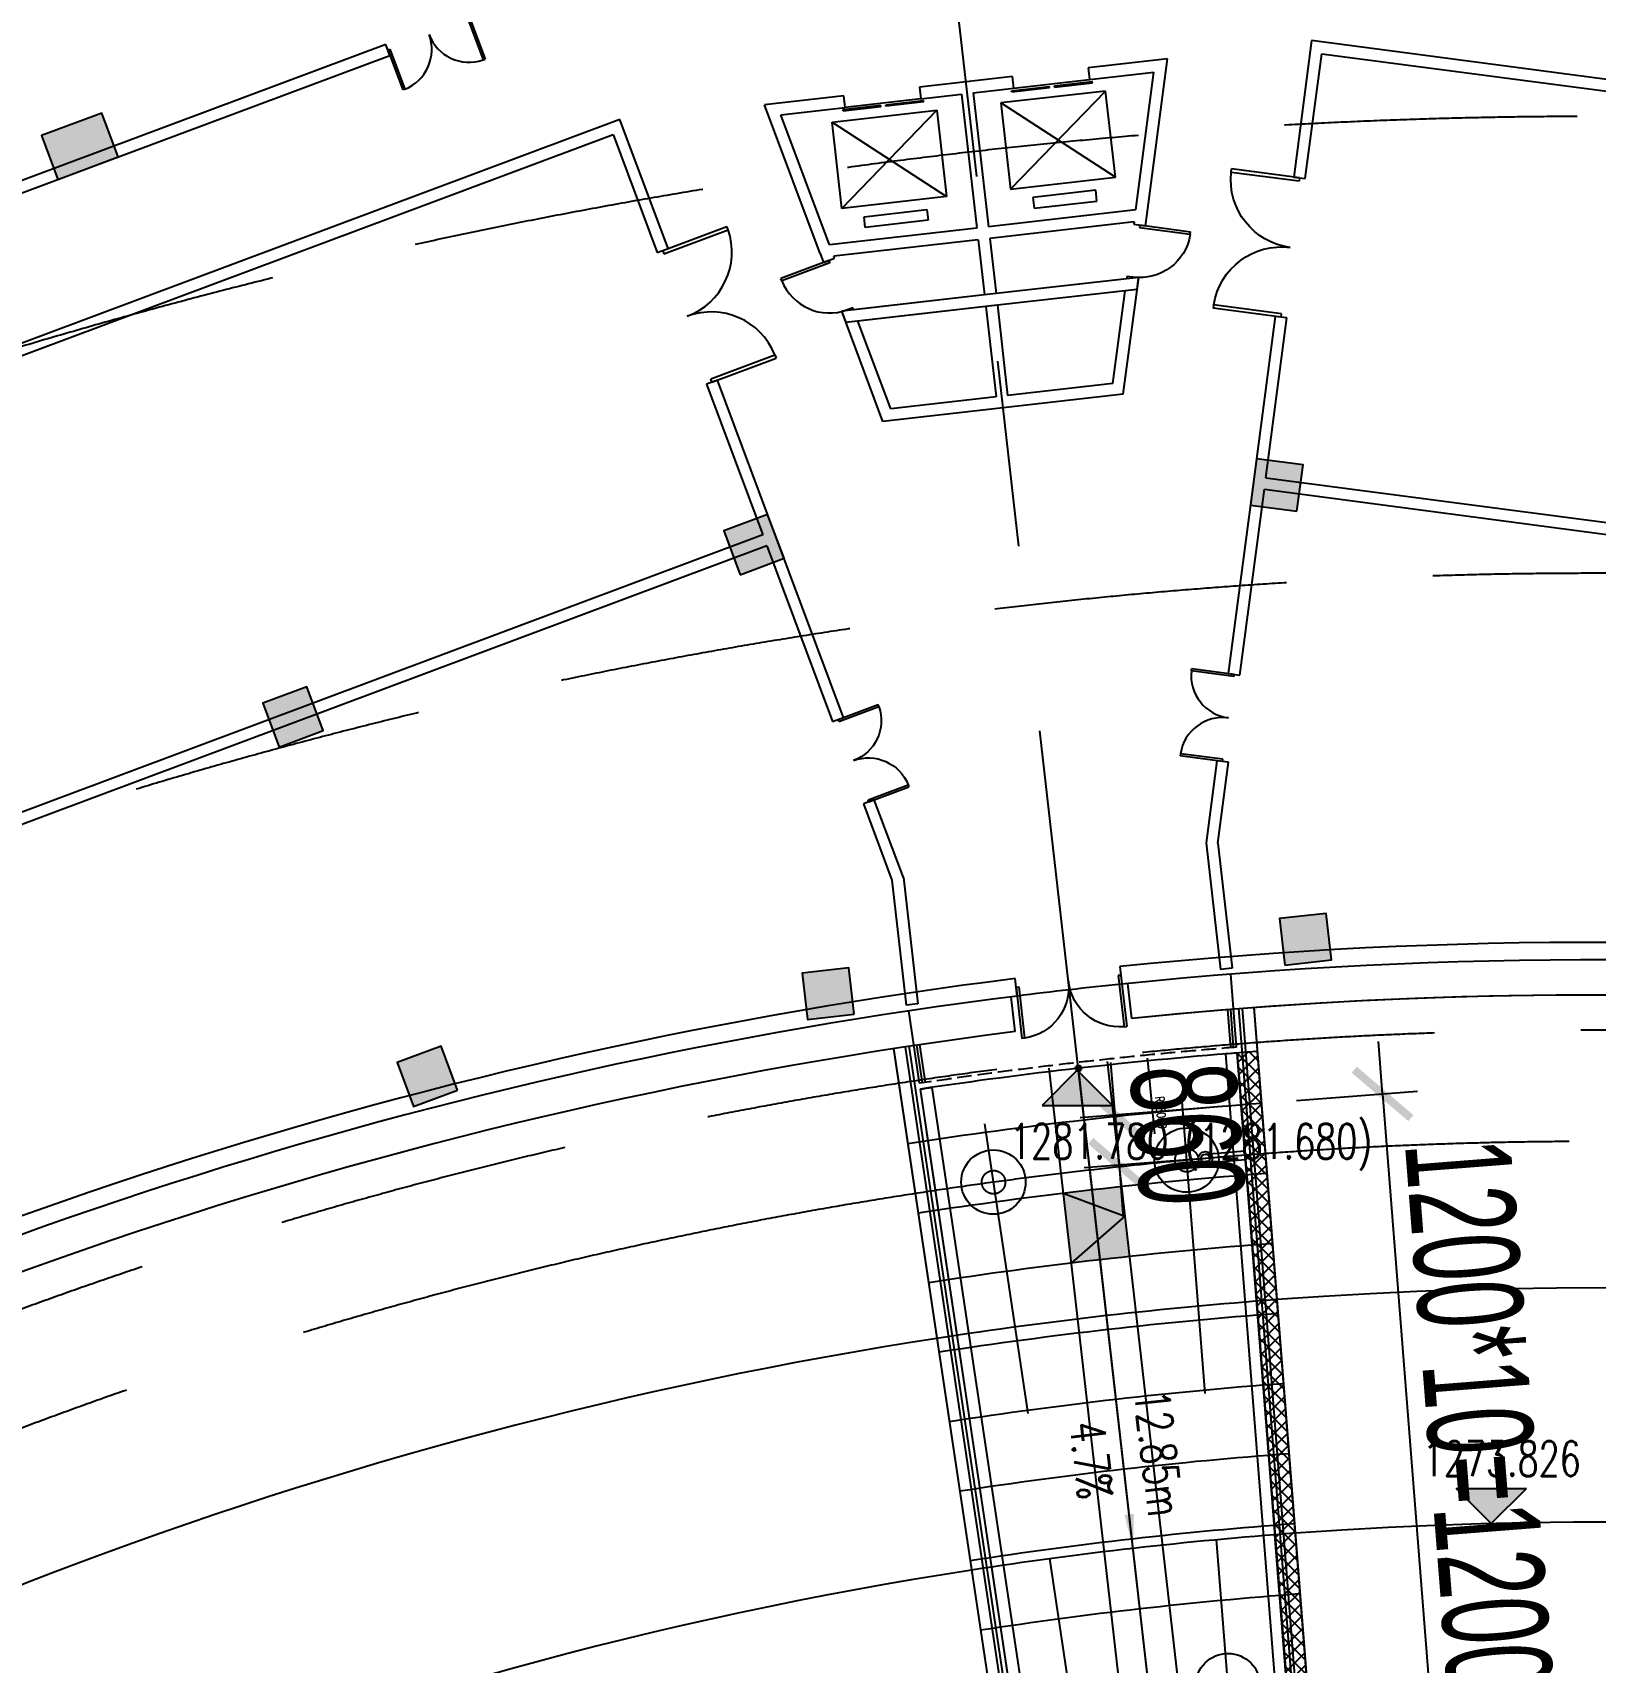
# Model space of a CAD drawing. Extents: x 1962160 to 37842216, y -162679 to 2997677.
# Drawn here: x 37586978 to 37613660, y 2824186 to 2852011 of the extents above; entities that cross this region are included whole.
import ezdxf

# ---------------------------------------------------------------- set-up
doc = ezdxf.new("R2010")
doc.units = 0
doc.header["$LTSCALE"] = 1000
for name, pattern in [('__DASH', [0.35, 0.25, -0.1]), ('CENTER', [2, 1.25, -0.25, 0.25, -0.25]), ('CENTER2', [28.575000000000003, 19.05, -3.175, 3.175, -3.175]), ('DASH', [0.35, 0.25, -0.1]), ('HIDDEN', [0.375, 0.25, -0.125])]:
    doc.linetypes.add(name, pattern=pattern)
doc.layers.get('0').update_dxf_attribs({"color": 8})
doc.layers.get('Defpoints').update_dxf_attribs({"color": 8})
for name, color, linetype in [('#幕墙线-平面', 8, 'Continuous'), ('#标注', 8, 'Continuous'), ('#虚线', 8, 'HIDDEN'), ('#轴线', 8, 'CENTER2'), ('1-WIN-1', 8, 'Continuous'), ('A-AL-E', 8, 'Continuous'), ('A-COLS-PLAN-C', 8, 'DASH'), ('A-COLS-PLAN-S', 8, 'DASH'), ('A-DETL-ALUM', 8, 'Continuous'), ('A-DIMS', 8, 'Continuous'), ('A-DIMS-ELEV', 8, 'Continuous'), ('A-DIMS-SYMB', 8, 'Continuous'), ('A-FLOR', 8, 'Continuous'), ('A-FLOR-OTLN', 8, 'Continuous'), ('A-FLOR-UNDR', 8, '__DASH'), ('A-GRID', 8, 'CENTER'), ('A-HATH', 8, 'Continuous'), ('A-NOTE', 8, 'Continuous'), ('A-ROOF-DRAN', 8, 'Continuous'), ('A-STRS-HRAL', 8, 'Continuous'), ('COLUMN', 8, 'Continuous'), ('DIM', 8, 'Continuous'), ('G-ACCS', 8, 'Continuous'), ('PUB_HATCH', 8, 'Continuous'), ('周边建筑', 8, 'Continuous'), ('建-填充', 8, 'Continuous'), ('水-雨水-压力流-标识', 8, 'Continuous')]:
    doc.layers.add(name, color=color, linetype=linetype)
doc.layers.add('A-X-CHEK', color=8, linetype='Continuous', plot=False)
doc.styles.add('_TCH_DIM', font='SIMPLEX', dxfattribs={"bigfont": 'GBCBIG'})
doc.styles.add('JHZX', font='jrs.shx', dxfattribs={"width": 0.6, "bigfont": 'jhz.shx'})
doc.dimstyles.new('JZBZ-600', dxfattribs={"dimscale": 600, "dimtxt": 3, "dimasz": 1.5, "dimexe": 1, "dimexo": 1, "dimgap": 0.5, "dimtad": 1, "dimdec": 0, "dimdsep": 46, "dimtxsty": 'JHZX', "dimblk1": 'ARCHTICK', "dimblk2": 'ARCHTICK', "dimsah": 1, "dimcen": 0, "dimclrd": 1, "dimclre": 1, "dimclrt": 2, "dimadec": 1, "dimazin": 2, "dimtfac": 1, "dimtdec": 0, "dimtix": 1, "dimtmove": 0, "dimatfit": 3, "dimfxl": 1, "dimtolj": 1, "dimlwd": -1, "dimlwe": -1, "dimarcsym": 1})

# ---------------------------------------------------------------- blocks, each defined once
blk = doc.blocks.new('排水沟区域')
at = {"layer": 'A-HATH'}
h = blk.add_hatch(dxfattribs=at)
h.set_pattern_fill('ANSI37', color=256, scale=100)
h.set_pattern_definition([(45, (0, 0), (-112.2532015133644, 112.2532015133644), []), (135, (0, 0), (-112.2532015133644, -112.2532015133644), [])])
edge = h.paths.add_edge_path()
edge.add_line((35643213.82000558, 2983583.018584149), (35642205.60845634, 2996393.560946296))
edge.add_arc((35647972.51225529, 2918657.177438779), 77950.00000163075, 94.24273778084928, 94.50000000294054)
edge.add_line((35641856.62573919, 2996366.883604588), (35642864.82511921, 2983556.495867096))
edge.add_arc((35647972.51225113, 2918657.177441254), 65099.99999981841, 94.19195669068841, 94.50000000004462, ccw=False)
blk.add_lwpolyline([(35643213.82000558, 2983583.018584149), (35642205.60845634, 2996393.560946296, 0.001122518675597805), (35641856.62573919, 2996366.883604588), (35642864.82511921, 2983556.495867096, -0.00134409330615753), (35643213.8200056, 2983583.018583966)], format="xyb", dxfattribs=at)
blk = doc.blocks.new('A$C58e34137')
at = {"layer": 'A-X-CHEK'}
blk.add_blockref('排水沟区域', (-35647972.51433039, -2918657.17947907), dxfattribs=at)
blk = doc.blocks.new('雨水立管')
for radius in [80, 50]:
    blk.add_circle((-3.725290298461914e-09, 2.328306436538696e-10), radius)
blk = doc.blocks.new('雨水')
at = {"layer": 'A-ROOF-DRAN'}
for points in [[(35641309.86516237, 2994640.627785285), (35641987.44460062, 2994698.417779806)], [(35641322.61221679, 2994491.170391344), (35642000.19165505, 2994548.960385865)]]:
    blk.add_lwpolyline(points, dxfattribs=at)
at = {"xscale": 1.5, "yscale": 1.5, "zscale": 1.5}
blk.add_blockref('雨水立管', (35641316.23868959, 2994565.899088314), dxfattribs=at)
blk = doc.blocks.new('1100')
at = {"layer": 'A-DETL-ALUM', "ltscale": 0.3}
blk.add_circle((35572079.41488183, 2737404.62498665), 550, dxfattribs=at)
blk = doc.blocks.new('_YZHK')
blk.add_circle((0, 0), 0.5)
blk = doc.blocks.new('ASDFASD')
at = {"layer": 'A-COLS-PLAN-C', "ltscale": 0.3, "xscale": 400, "yscale": 400, "zscale": 400}
for p in [(35640997.52667303, 2994537.277441185), (35637699.42091067, 2994161.505754907)]:
    blk.add_blockref('_YZHK', p, dxfattribs=at)
blk = doc.blocks.new('$DorLib2D$00000002')
at = {"layer": '1-WIN-1'}
for p, q in [((-0.5000000000002274, 1.70530256582424e-13), (-0.5, 0.4875000000000114)), ((-0.4750000000001364, 0.4875000000002387), (-0.5, 0.4875000000000114)), ((-0.4750000000001364, 1.70530256582424e-13), (-0.4750000000001364, 0.4875000000002387)), ((0.4749999999999091, 5.684341886080801e-14), (0.4749999999999091, 0.4875000000001251)), ((0.4749999999999091, 0.4875000000001251), (0.4999999999997726, 0.4875000000001251)), ((0.5, -5.684341886080801e-14), (0.4999999999997726, 0.4875000000001251)), ((-0.5000000000002274, 1.70530256582424e-13), (-0.4750000000001364, 1.70530256582424e-13)), ((0.5, -5.684341886080801e-14), (0.4749999999999091, 5.684341886080801e-14))]:
    blk.add_line(p, q, dxfattribs=at)
for centre, start, end in [((-0.4875000000001819, 5.684341886080801e-14), 0, 88.53071642340379), ((0.4874999999999545, 5.684341886080801e-14), 91.46928357659621, 180)]:
    blk.add_arc(centre, 0.4875, start, end, dxfattribs=at)
blk = doc.blocks.new('$DORLIB2D$00000127')
for points in [[(-0.5333333333328483, 0.7948983154366971), (-0.5333333333328483, 0.690405644187237)], [(-0.03333333333284827, 0.7948983154366971), (-0.5333333333328483, 0.7948983154366971)], [(-0.03333333333284827, 0.690405644187237), (-0.5333333333328483, 0.690405644187237)], [(-0.03333333333284827, 0.7948983154366971), (-0.03333333333284827, 0.690405644187237)], [(0.5333333333328483, 0.7948983154366971), (0.03333333333284827, 0.7948983154366971)], [(0.03333333333284827, 0.7948983154366971), (0.03333333333284827, 0.690405644187237)], [(0.5333333333328483, 0.690405644187237), (0.03333333333284827, 0.690405644187237)], [(0.5333333333328483, 0.7948983154366971), (0.5333333333328483, 0.690405644187237)], [(0.5, 0.4999999999999858), (-0.5, 0.4999999999999858)]]:
    blk.add_lwpolyline(points)
blk = doc.blocks.new('$DorLib2D$00000001')
for p, q in [((0.45, 0.9750000000000001), (0.5000000000000002, 0.9750000000000001)), ((0.45, 0), (0.45, 0.9750000000000001)), ((0.5, 0), (0.5, 0.9750000000000001)), ((0.5, 0), (0.45, 0))]:
    blk.add_line(p, q)
blk.add_arc((0.475, 0), 0.975, 91.4692835813538, 180)
blk = doc.blocks.new('_FZH')
blk.add_lwpolyline([(-0.5, -0.5), (0.5, -0.5), (0.5, 0.5), (-0.5, 0.5)], close=True)
at = {"layer": 'PUB_HATCH'}
blk.add_solid([(-0.5, -0.5), (0.5, -0.5), (-0.5, 0.5), (0.5, 0.5)], dxfattribs=at)
blk = doc.blocks.new('567')
at = {"layer": '周边建筑'}
for p, q in [((-9769.318082213402, 96657.73567683995), (-36747.90103755891, 89931.21946904063)), ((-9720.93370308727, 96463.6765315826), (-9769.318082213402, 96657.73567683995)), ((-36699.51665845513, 89737.16032378422), (-9720.93370308727, 96463.6765315826)), ((-5942.707021720707, 94932.22153390199), (-19138.72881805152, 91642.0837739408)), ((-5374.201919615269, 92652.0721097365), (-5942.707021720707, 94932.22153390199)), ((-2100.000153556466, 94899.99992675334), (-3461.20038254559, 94899.99992675381)), ((-2806.337191350758, 92273.48712549359), (-3461.20038254559, 94899.99992675381)), ((-2100.000153556466, 94699.99992675288), (-2100.000153556466, 94899.99992675334)), ((-0.0001535713672637939, 94899.99992675288), (-800.0001535415649, 94899.99992675288)), ((-800.0001535415649, 94899.99992675288), (-800.0001535639167, 94699.99992675381)), ((799.9998464137316, 94899.99992675381), (-0.0001535713672637939, 94899.99992675288)), ((799.9998464286327, 94699.99992675381), (799.9998464137316, 94899.99992675381)), ((3461.200287424028, 94899.99992675334), (2099.999846428633, 94899.99992675334)), ((2099.999846428633, 94899.99992675334), (2099.999846413732, 94699.99992675334)), ((2806.337083831429, 92273.48707572324), (3461.200287424028, 94899.99992675334)), ((5942.706554979086, 94932.22153389407), (5374.201452873647, 92652.0721097365)), ((19138.7283513099, 91642.08377394034), (5942.706554979086, 94932.22153389407)), ((-19090.34443894774, 91448.02462869091), (-6088.381787858903, 94689.77800952643)), ((-6088.381787858903, 94689.77800952643), (-5568.261064879596, 92603.68773061829)), ((-3205.212056100368, 94699.99992675288), (-2100.000153556466, 94699.99992675288)), ((-2631.757649555802, 92399.99992675288), (-3205.212056100368, 94699.99992675288)), ((-800.0001535639167, 94699.99992675381), (-100.0001535639167, 94699.99992675334)), ((-100.0001535639167, 94699.99992675334), (-100.0001535639167, 92399.99992675288)), ((99.99984643608332, 94699.99992675288), (99.99984642118216, 92399.99992675381)), ((99.99984643608332, 94699.99992675288), (799.9998464286327, 94699.99992675381)), ((2099.999846413732, 94699.99992675334), (3205.211960986257, 94699.99992675334)), ((2631.75755443424, 92399.99992675381), (3205.211960986257, 94699.99992675334)), ((5568.260598123074, 92603.68773061782), (6088.381321109831, 94689.7780095269)), ((6088.381321109831, 94689.7780095269), (19090.34397219121, 91448.02462869138)), ((-2350.000153563917, 92994.99992674636), (-2350.000153549016, 94474.99992676778)), ((-2350.000153549016, 94474.99992676778), (-550.0001535639167, 94474.99992676824)), ((-2350.000153563917, 92994.99992674636), (-550.0001535639167, 94474.99992676824)), ((-2350.000153549016, 94474.99992676778), (-550.0001535490155, 92994.99992674589)), ((-550.0001535639167, 94474.99992676824), (-550.0001535490155, 92994.99992674589)), ((2349.999846421182, 94474.99992676824), (549.9998464211822, 94474.9999267757)), ((549.9998464211822, 94474.9999267757), (549.9998464211822, 92994.99992674636)), ((2349.999846428633, 92994.99992674543), (549.9998464211822, 94474.9999267757)), ((2349.999846421182, 94474.99992676824), (549.9998464211822, 92994.99992674636)), ((2349.999846428633, 92994.99992674543), (2349.999846421182, 94474.99992676824)), ((-550.0001535490155, 92994.99992674589), (-2350.000153563917, 92994.99992674636)), ((549.9998464211822, 92994.99992674636), (2349.999846428633, 92994.99992674543)), ((-1990.000153549016, 92624.99992676778), (-1990.000153549016, 92809.9999267757)), ((-1990.000153549016, 92809.9999267757), (-910.0001535639167, 92809.99992677616)), ((-910.0001535639167, 92809.99992677616), (-910.0001535490155, 92624.99992676824)), ((1989.999846436083, 92809.99992676824), (909.9998464286327, 92809.9999267757)), ((909.9998464286327, 92809.9999267757), (909.9998464211822, 92624.9999267757)), ((1989.999846428633, 92624.99992677523), (1989.999846436083, 92809.99992676824)), ((-5568.261064879596, 92603.68773061829), (-5374.201919615269, 92652.0721097365)), ((-100.0001535639167, 92399.99992675288), (-2631.757649555802, 92399.99992675288)), ((-910.0001535490155, 92624.99992676824), (-1990.000153549016, 92624.99992676778)), ((2631.75755443424, 92399.99992675381), (99.99984642118216, 92399.99992675381)), ((909.9998464211822, 92624.9999267757), (1989.999846428633, 92624.99992677523)), ((5374.201452873647, 92652.0721097365), (5568.260598123074, 92603.68773061782)), ((-2806.337184518576, 92273.48709807545), (-2766.385239489377, 92113.24861653894)), ((-2766.385239489377, 92113.24861653894), (-2572.326095499098, 92161.633000731)), ((-100.0001535639167, 92199.99992675288), (-2581.892045602202, 92199.99992675381)), ((-2572.326095499098, 92161.633000731), (-2581.892045602202, 92199.99992675381)), ((-100.0001535639167, 92199.99992675288), (-100.0001535639167, 91249.99992675334)), ((2581.891957260668, 92199.99992675334), (99.99984642118216, 92199.99992675334)), ((99.99984642118216, 92199.99992675334), (99.99984642118216, 91249.99992675334)), ((2581.891957260668, 92199.99992675334), (2572.326010689139, 92161.63300642371)), ((2572.326010689139, 92161.63300642371), (2766.385157212615, 92113.24863237143)), ((2766.385157212615, 92113.24863237143), (2806.337090671062, 92273.4871031493)), ((-2354.596366621554, 91288.36685278313), (-2548.655510619283, 91239.98246858222)), ((-2345.03041651845, 91249.99992675288), (-2354.596366621554, 91288.36685278313)), ((2354.596327498555, 91288.36684707506), (2345.030380941927, 91249.99992675334)), ((2548.65547401458, 91239.98247303069), (2354.596327498555, 91288.36684707506)), ((-2064.963590033352, 89300.00013685226), (-2551.153249740601, 91250.00013684528)), ((-0.000153563916683197, 91250.00013684481), (-2551.153249740601, 91250.00013684528)), ((-2548.655510619283, 91239.98246858222), (-2501.287537612021, 91049.99992675334)), ((-0.0001535788178443909, 91049.99992675381), (-2501.287537612021, 91049.99992675334)), ((-100.0001535639167, 91249.99992675334), (-2345.03041651845, 91249.99992675288)), ((-1908.706468947232, 89500.00013684481), (-2295.164916396141, 91050.00013684481)), ((-100.0001535564661, 91050.00013684481), (-2295.164916396141, 91050.00013684481)), ((-100.0001535564661, 91050.00013684481), (-100.0001535564661, 89500.00013684435)), ((2551.152999460697, 91250.00013684481), (-0.000153563916683197, 91250.00013684481)), ((2501.287510454655, 91049.99992675381), (-0.0001535788178443909, 91049.99992675381)), ((2345.030380941927, 91249.99992675334), (99.99984642118216, 91249.99992675334)), ((2295.164679929614, 91050.00013684481), (99.99984645098448, 91050.00013684481)), ((99.99984645098448, 91050.00013684481), (99.9998464435339, 89500.00013684435)), ((1908.706318572164, 89500.00013684528), (2295.164679929614, 91050.00013684481)), ((2064.963448084891, 89300.00013684435), (2551.152999460697, 91250.00013684481)), ((2501.287510454655, 91049.99992675381), (2548.65547401458, 91239.98247303069)), ((-4793.589370183647, 90323.3623666768), (-4987.648515425622, 90274.9779875502)), ((-4987.648515425622, 90274.9779875502), (-4322.352004155517, 87606.61942499131)), ((-4104.1006693542, 87557.97423148993), (-4793.589370183647, 90323.3623666768)), ((4793.588903434575, 90323.36236667633), (4104.100202597678, 87557.97423148993)), ((4322.351537398994, 87606.61942499131), (4987.648048684001, 90274.97798754927)), ((4987.648048684001, 90274.97798754927), (4793.588903434575, 90323.36236667633)), ((-100.0001535564661, 89500.00013684435), (-1908.706468947232, 89500.00013684481)), ((1908.706318572164, 89500.00013684528), (99.9998464435339, 89500.00013684435)), ((-0.0001535564661026001, 89300.00013685226), (-2064.963590033352, 89300.00013685226)), ((2064.963448084891, 89300.00013684435), (-0.0001535564661026001, 89300.00013685226)), ((-4273.967625036836, 87412.56027973443), (-18925.43309179693, 83759.53965617763)), ((-4322.352004155517, 87606.61942499131), (-18876.78789830208, 83977.79099099338)), ((-4273.967625036836, 87412.56027973443), (-3499.817559115589, 84307.6139556542)), ((-3305.758413858712, 84355.9983347808), (-4104.1006693542, 87557.97423148993)), ((4104.100202597678, 87557.97423148993), (3305.757947102189, 84355.99833478034)), ((3499.817092366517, 84307.61395565374), (4273.967158287764, 87412.56027973397)), ((4273.967158287764, 87412.56027973397), (18925.43262505531, 83759.53965617716)), ((4322.351537398994, 87606.61942499131), (18876.78743153811, 83977.79099099338)), ((-3499.817559115589, 84307.6139556542), (-3305.758413858712, 84355.9983347808)), ((3305.757947102189, 84355.99833478034), (3499.817092366517, 84307.61395565374)), ((-2942.875570453703, 82900.55474536167), (-3136.934715718031, 82852.17036624206)), ((-3136.934715718031, 82852.17036624206), (-2800.000234030187, 81500.79997124523)), ((-2600.000234030187, 81525.35688342154), (-2942.875570453703, 82900.55474536167)), ((2942.875103719532, 82900.55474536121), (2599.999767281115, 81525.35688342107)), ((2799.999767288566, 81500.79997124523), (3136.934248976409, 82852.17036624253)), ((3136.934248976409, 82852.17036624253), (2942.875103719532, 82900.55474536121)), ((-2800.000234030187, 81500.79997124523), (-2800.000234037638, 79354.0798740834)), ((-2600.000234030187, 81525.35688342154), (-2600.000234030187, 79354.07987408387)), ((2599.999767281115, 81525.35688342107), (2599.999767281115, 79354.0798740834)), ((2799.999767288566, 81500.79997124523), (2799.999767273664, 79354.07987408433)), ((-900.0001275166869, 79294.89260157198), (-900.0001275315881, 79594.91185161471)), ((899.9998724833131, 79594.91185160726), (899.9998724833131, 79294.89260155661)), ((-2600.000234030187, 79354.07987408387), (-2800.000234037638, 79354.0798740834)), ((2799.999767273664, 79354.07987408433), (2599.999767281115, 79354.0798740834)), ((-2723.905844114721, 78002.45400281996), (-2767.530215002596, 79251.69253659947)), ((-1000.000153213739, 78693.64650280075), (-1000.000153213739, 79293.6945326929)), ((999.9998468011618, 78693.6465040003), (999.9998468011618, 79293.6945333262)), ((2723.90556333214, 78002.45400368422), (2767.529934234917, 79251.6925374642)), ((-2673.935743831098, 78004.18297203584), (-2696.620421305299, 78653.78714179248)), ((-2623.964525692165, 78005.87992998958), (-2646.649217016995, 78655.48449632525)), ((2623.964219346642, 78005.87993168086), (2646.648910664022, 78655.484498017)), ((2673.935437493026, 78004.18297375785), (2696.620114952326, 78653.78714351449))]:
    blk.add_line(p, q, dxfattribs=at)
for points in [[(-1000.000047206879, 78693.64650280029, 0.09823597983159359), (-30965.43680980057, 72352.13696346432, -0.3897332673818137), (-41176.71125628054, 75951.09248797549), (-55909.5970331952, 103659.6206795126, -0.4324632496197498), (-52157.61061988026, 114697.7927182019, -0.001331782950355408), (-51545.86354148388, 114974.0142456815, -0.001331782950355408)], [(51545.86369138211, 114974.0141785215, -0.06666786033998978), (79983.71774893254, 97358.1270108968, -0.4327152502716894), (80756.21607623994, 85720.67174874991), (59352.30016976595, 62767.78205864877, -0.3893999561661833), (48564.77200990915, 61928.61147829099, 0.1645435660436389), (999.9999528080225, 78693.64650399983)]]:
    blk.add_lwpolyline(points, format="xyb", dxfattribs=at)
for centre, radius, start, end in [((-0.0001280009746551514, -4.535960033535957e-05), 79599.99999928502, 90.64783035224976, 112.057213262181), ((-0.0001280009746551514, -4.535960033535957e-05), 79599.99999928496, 65.19625459933587, 89.35216964775026), ((-0.0001280009746551514, -4.535960033535957e-05), 79299.9999992849, 90.65028126672782, 112.0572745243573), ((-0.0001280009746551514, -4.535960033535957e-05), 79299.99999928504, 89.3497187332722, 90.65028126672782), ((-0.0001280009746551514, -4.535960033535957e-05), 79299.99999928492, 65.19625459933587, 89.3497187332722), ((-2.201646566390991e-05, -4.607392475008965e-05), 78700.0000000002, 90.72804732115954, 113.1700694447137), ((-2.201646566390991e-05, -4.607392475008965e-05), 78700.0000000002, 53.84029087159723, 89.27195267884049)]:
    blk.add_arc(centre, radius, start, end, dxfattribs=at)
at = {"layer": 'COLUMN'}
for p, xscale, yscale, zscale, rotation in [((-15158.69061399251, 95520.13694993174), 1099.999999999926, 799.9999999999873, 799.999999999987, 14.00000000000297), ((-4492.218853347003, 87461.20553743187), 800.0000000000728, 800.0000000000728, 800.0000000000728, 13.99999999996401), ((4492.218546941876, 87461.20553743187), 799.9999999999303, 799.9999999999303, 799.9999999999303, 75.99999999993894), ((-12642.70295406878, 85429.06161439419), 799.9999999992108, 799.9999999992108, 799.9999999992108, 13.99999999999229), ((-4100.000178731978, 79700.00001793308), 800.0000000000007, 800.0000000000007, 800.0000000000007, 90), ((-11060.29499281198, 79073.08095881902), 799.9999999994781, 799.9999999994781, 799.9999999994781, 104.0000000001379)]:
    blk.add_blockref('_FZH', p, dxfattribs=dict(at, xscale=xscale, yscale=yscale, zscale=zscale, rotation=rotation))
at = {"layer": 'COLUMN', "xscale": 800.0000000000003, "yscale": 800.0000000000003, "zscale": 800.0000000000003}
blk.add_blockref('_FZH', (4099.999872326851, 79700.00001793308), dxfattribs=at)
at = {"layer": '周边建筑'}
for name, p, xscale, yscale, zscale, rotation in [('$DorLib2D$00000002', (-9017.404097937047, 96742.14752591401), 1500, 1500, -1500, 193.9999999999991), ('$DORLIB2D$00000127', (-1450.000153571367, 94799.99992675334), -1300, 199.9999999999999, -1300, 179.9999999999999), ('$DORLIB2D$00000127', (1449.999846428633, 94799.99992675334), 1300, 199.9999999999999, 1300, 179.9999999999999), ('$DorLib2D$00000002', (-5180.92521751672, 91463.52504864335), 2399.999999999999, 2399.999999999999, 200, 284.0000000000039), ('$DorLib2D$00000002', (5180.924750775099, 91463.52504864288), -2400, 2400, 200, 75.99999999999261), ('$DorLib2D$00000001', (-2560.490803055465, 91700.80773466034), 899.9999999999998, 899.9999999999998, 200, 104.000001498071), ('$DorLib2D$00000001', (2560.490742348135, 91700.8077397272), -899.9999999999999, 899.9999999999999, 200, 256.0000014980859), ('$DorLib2D$00000002', (-3221.346564792097, 83604.08435051143), -1500, 1500, 200, 284.0000000000171), ('$DorLib2D$00000002', (3221.346098043025, 83604.08435051143), 1500, 1500, 200, 75.99999999998278), ('$DorLib2D$00000002', (-0.0001275166869163513, 79444.90224476159), -1800, 1800, -1800, 179.9999999999999)]:
    blk.add_blockref(name, p, dxfattribs=dict(at, xscale=xscale, yscale=yscale, zscale=zscale, rotation=rotation))
blk = doc.blocks.new('DIAN')
at = {"layer": 'A-FLOR-OTLN'}
h = blk.add_hatch(color=256, dxfattribs=at)
h.dxf.hatch_style = 1
edge = h.paths.add_edge_path()
edge.add_arc((35536772.41172721, 2753987.120531246), 50, 0, 360)
blk.add_circle((35536772.41172721, 2753987.120531246), 50, dxfattribs=at)
blk = doc.blocks.new('总体道路0521')
at = {"layer": 'G-ACCS'}
for centre, radius, start, end in [((35647972.51126049, 2918657.176580954), 223.799955519998, 90.7688463516054, 156.6530682845484), ((35647972.51118848, 2918657.176535514), 73.7, 54.89368489539105, 94.22788039076688), ((35647972.51118848, 2918657.176535514), 73.7, 94.22788039076688, 98.77217542510613), ((35647972.51118848, 2918657.176535514), 73.7, 98.77217542510613, 123.1063447951651), ((35647972.51118848, 2918657.176535514), 69.7, 94.21246971086205, 98.78772571687112), ((35647972.51118848, 2918657.176535514), 69.7, 52.8834889192907, 94.21247167067962), ((35647972.51118848, 2918657.176535514), 69.7, 98.78772571687112, 125.198755174189)]:
    blk.add_arc(centre, radius, start, end, dxfattribs=at)
blk = doc.blocks.new('A$C06ac024f')
at = {"layer": 'A-DIMS-ELEV'}
for points in [[(-8843.810020335019, 77414.42366782576), (-9443.810020335019, 76814.42366782576), (-8243.810020335019, 76814.42366782576)], [(-1774.439778260887, 69677.41419087583), (-2374.439778260887, 70277.41419087583), (-1174.439778260887, 70277.41419087583)]]:
    blk.add_hatch(color=256, dxfattribs=at).paths.add_polyline_path(points)
at = {"layer": 'A-AL-E'}
for points in [[(-4958.140657544136, 64910.92068642564), (-6025.136855170131, 78468.3928261958)], [(-4758.696929842234, 64925.84681749204), (-5825.753388427198, 78484.08464534115)], [(-11978.64585586637, 77783.05109924916), (-9968.414196714759, 64332.27699263068)], [(-11780.84268319607, 77812.61298147496), (-9770.72418537736, 64362.59605500801)]]:
    blk.add_lwpolyline(points, dxfattribs=at)
at = {"layer": 'A-DIMS'}
blk.add_lwpolyline([(-7634.409093618393, 77525.00724935532, 33, 0, 0), (-7644.209356017411, 77624.5258649853, 0, 0, 0)], format="xyseb", dxfattribs=at)
blk.add_lwpolyline([(-7516.805944822729, 76330.78386179637), (-7634.409093618393, 77525.00724935532), (-7644.209356017411, 77624.5258649853)], dxfattribs=at)
at = {"layer": 'A-DIMS-ELEV'}
for p, q in [((-8843.810020335019, 77414.42366782576), (-9443.810020335019, 76814.42366782576)), ((-8843.810020335019, 77414.42366782576), (-8243.810020335019, 76814.42366782576)), ((-9443.810020335019, 76814.42366782576), (-8243.810020335019, 76814.42366782576)), ((-1774.439778260887, 69677.41419087583), (-2374.439778260887, 70277.41419087583)), ((-2374.439778260887, 70277.41419087583), (-1174.439778260887, 70277.41419087583)), ((-1774.439778260887, 69677.41419087583), (-1174.439778260887, 70277.41419087583))]:
    blk.add_line(p, q, dxfattribs=at)
at = {"layer": 'A-DIMS-SYMB'}
blk.add_lwpolyline([(-8268.64058739692, 72572.85850097798, 0, 0, 0), (-7888.55429559201, 69236.85295523517, 0, 160, 0), (-7956.475601240993, 69832.99613957852, 0, 0, 0)], format="xyseb", dxfattribs=at)
at = {"layer": 'A-FLOR-OTLN'}
blk.add_lwpolyline([(-6115.891196452081, 77709.71183812199, 0.01745506492757977), (-11521.74828182161, 77093.79222270288, 0.01745506492757977)], format="xyb", dxfattribs=at)
blk.add_lwpolyline([(-7369.533900678158, 64681.53347931523), (-8824.195197463036, 77448.93182363175)], dxfattribs=at)
at = {"layer": 'A-FLOR-UNDR'}
blk.add_lwpolyline([(-6123.737106025219, 77809.40357149532, 0.01745506492755837), (-11536.52922292799, 77192.69380903943, 0.01745506492755837)], format="xyb", dxfattribs=at)
at = {"layer": 'A-STRS-HRAL'}
for points in [[(-5307.05118316412, 64883.32600782579, -0.0007680505143688953), (-5107.691820695996, 64899.32410081057), (-6115.89120066911, 77709.7118377909, 0.0006414376102232448), (-6315.254536740482, 77693.76423414517), (-5307.051183193922, 64883.32600815734)], [(-9622.397353209555, 64384.93837852404), (-11521.74828614295, 77093.79222205933, -0.0006414376101937129), (-11323.90718927979, 77123.10034765163), (-9424.548770576715, 64414.19641551888, 0.0007680505143702831), (-9622.397353336215, 64384.93837929983)]]:
    blk.add_lwpolyline(points, format="xyb", dxfattribs=at)
at = {"xscale": 1000, "yscale": 1000, "zscale": 1000}
blk.add_blockref('总体道路0521', (-35647972511.19448, -2918657176.530752), dxfattribs=at)
at = {"layer": 'A-COLS-PLAN-S'}
blk.add_blockref('ASDFASD', (-35647972.51693987, -2918657.171766797), dxfattribs=at)
at = {"layer": 'A-FLOR-OTLN'}
blk.add_blockref('DIAN', (-35545596.60680523, -2676538.188694004), dxfattribs=at)
at = {"layer": 'A-ROOF-DRAN'}
blk.add_blockref('雨水', (-35647972.51693987, -2918657.171766797), dxfattribs=at)
at = {"layer": 'A-STRS-HRAL', "rotation": 6.499999999994645}
blk.add_blockref('567', (-0.005895964801311493, 0.004624420776963234), dxfattribs=at)
at = {"layer": '周边建筑', "rotation": 6.499999999994645}
blk.add_blockref('567', (-0.005895964801311493, 0.004624420776963234), dxfattribs=at)
at = {"layer": '水-雨水-压力流-标识'}
for p in [(-35579056.49837078, -2661522.711408286), (-35582354.60413315, -2661898.483094565), (-35578350.29754951, -2670495.843628264)]:
    blk.add_blockref('1100', p, dxfattribs=at)
at = {"layer": 'A-DIMS', "style": '_TCH_DIM', "width": 0.7058823529411765}
blk.add_text('R78000', height=148.75, rotation=275.6241642515893, dxfattribs=at).set_placement((-7515.236458703876, 76958.96162511967))
at = {"layer": 'A-DIMS-ELEV', "style": '_TCH_DIM', "width": 0.7058823529411765}
for s, p in [('(1281.680)', (-7011.810020335019, 75904.42366782576)), ('1281.780', (-9991.810020335019, 75904.42366782576)), ('1273.826', (-2946.439778260887, 70487.41419087583))]:
    blk.add_text(s, height=595, dxfattribs=at).set_placement(p)
at = {"layer": 'A-NOTE', "style": '_TCH_DIM', "width": 0.7058823529411765}
for s, p in [('12.85m', (-7871.302106380463, 71914.68775477074)), ('4.7%', (-8974.39640301466, 71386.25233463012))]:
    blk.add_text(s, height=595, rotation=276.4999401692425, dxfattribs=at).set_placement(p)
blk = doc.blocks.new('A$C41f195f4')
at = {"layer": '建-填充', "ltscale": 10}
h = blk.add_hatch(color=256, dxfattribs=at)
h.dxf.hatch_style = 1
edge = h.paths.add_edge_path()
edge.add_arc((-4.477798938751221e-06, 6.747432053089142e-07), 75849.99999995748, 96.12230590029009, 96.87769409377357)
edge.add_line((-9083.063132978976, 75304.18623356102), (-8947.216277629137, 74111.87368468754))
edge.add_arc((-4.507601261138916e-06, 1.234933733940125e-06), 74649.99999939749, 96.11623437141031, 96.88376562290779, ccw=False)
edge.add_line((-7953.644421949983, 74225.0768984058), (-8089.491277292371, 75417.38944727788))
at = {"layer": 'DIM', "ltscale": 10}
blk.add_lwpolyline([(-9083.063132978976, 75304.18623356055), (-8032.420542195439, 74916.48603322078), (-8947.216277629137, 74111.87368468754)], dxfattribs=at)
blk = doc.blocks.new('A$C80b62fe7')
at = {"layer": '#幕墙线-平面'}
for points in [[(66064.99267590046, 253374.9683483588), (64966.62639852613, 267331.0351440236)], [(66324.19118267298, 253395.3677132479), (65225.82490529865, 267351.4345089127)], [(59072.93243785948, 266650.4009628207), (61142.14915718883, 252804.9486028352)], [(59330.07656233013, 266688.8314097142), (61399.29328165948, 252843.3790497286)], [(61724.93700761348, 266309.3586731693), (63190.91862372309, 253442.6031430513)], [(62718.50886330754, 266422.5618867781), (64184.49047941715, 253555.8063566601)]]:
    blk.add_lwpolyline(points, dxfattribs=at)
for radius, start, end in [(128529.4436852644, 333.5022467601689, 195.775796910644), (127529.4436852644, 333.539850647279, 195.7883970499479)]:
    blk.add_arc((71051.57360945642, 188867.3555372115), radius, start, end, dxfattribs=at)
blk = doc.blocks.new('DASWQE')
at = {"layer": '#幕墙线-平面', "ltscale": 10}
for radius, start, end in [(77049.99999955445, 94.2397328791285, 98.76026704228256), (75849.99999955445, 94.23561496983223, 98.76438504602008), (74649.99999955445, 94.2313652409216, 98.76863483177824), (73449.99999955445, 94.22697599195361, 98.77302375486097), (72249.99999955445, 94.22244165896964, 98.77755829017494), (71049.99999955445, 94.21775368416264, 98.78224622714089), (69849.99999955445, 94.21290479279772, 98.78709534297657), (68649.99999955445, 94.20788642901358, 98.79211384900233)]:
    blk.add_arc((4.534724056720734, 4.379165942780674), radius, start, end, dxfattribs=at)
at = {"layer": 'DIM', "ltscale": 10}
blk.add_blockref('A$C80b62fe7', (-71047.03888088465, -188862.9763723449), dxfattribs=at)
blk = doc.blocks.new('_ARCHTICK')
at = {"const_width": 0.15}
blk.add_lwpolyline([(-0.5, -0.5), (0.5, 0.5)], dxfattribs=at)
blk = doc.blocks.new('*D235')
at = {"layer": '#标注', "color": 1, "transparency": 16777216}
for p, q in [((36709851.31601547, 3021594.993561247), (36719200.08087267, 3007992.456287084)), ((36869683.47646702, 3006200.766520366), (36857910.39442549, 2994632.578940055))]:
    blk.add_line(p, q, dxfattribs=at)
blk.add_arc((36780594.81168813, 2918662.568637646), 108993.4582867653, 44.49705879160248, 124.4999999999931, dxfattribs=at)
at = {"layer": 'Defpoints', "color": 0, "transparency": 16777216}
for p in [(36709511.47227332, 3022089.46927442), (36815783.21552325, 3021819.488836173), (36870111.44832414, 3006621.29011009), (36780594.81168813, 2918662.568637646)]:
    blk.add_point(p, dxfattribs=at)
at = {"layer": '#标注', "color": 1, "transparency": 16777216, "xscale": 900, "yscale": 900, "zscale": 900}
for p, rotation in [((36718860.23713052, 3008486.932000258), 214.4999999999932), ((36858338.3662826, 2995053.10252978), 314.4970587916025)]:
    blk.add_blockref('_ARCHTICK', p, dxfattribs=dict(at, rotation=rotation))
at = {"layer": '#标注', "color": 2, "transparency": 16777216, "insert": (36791159.20191877, 3028348.446982362), "char_height": 1800, "attachment_point": 5, "rotation": 354.4985293957965, "style": 'JHZX'}
blk.add_mtext('\\A1;80°', dxfattribs=at)
blk = doc.blocks.new('DOTE-11')
at = {"layer": '#虚线', "ltscale": 20}
for p, q in [((36774525.29612798, 2983079.269837245), (36773473.94424523, 2996437.962109268)), ((36775522.21346172, 2983157.728932969), (36774470.86157896, 2996516.421204999)), ((36772024.26391859, 2982794.313211083), (36770043.61780944, 2996047.125780135)), ((36771035.24805522, 2982646.503799953), (36769054.60194609, 2995899.316369005))]:
    blk.add_line(p, q, dxfattribs=at)
for centre, radius, start, end in [((36780598.51695531, 2918657.177440438), 117099.9999999995, 53.50000000000666, 124.5000000024574), ((36780598.51695531, 2918657.177440438), 109299.9999999995, 53.50000000000666, 124.5000000024574), ((36780598.51695531, 2918657.177440438), 101499.9999999995, 53.50000000000666, 124.5000000024574), ((36780598.51695531, 2918657.177440438), 93699.99999999953, 53.50000000000666, 124.5000000024574), ((36780598.51695531, 2918657.177440438), 85899.99999999953, 53.50000000000666, 124.5000000024574), ((36780598.51695531, 2918657.177440438), 78099.99999999953, 53.50000000000666, 124.5000000024574), ((36780598.51695531, 2918657.177440439), 76200.00000000103, 56.49999999019825, 92.50050337580365)]:
    blk.add_arc(centre, radius, start, end, dxfattribs=at)
at = {"layer": '#轴线'}
blk.add_line((36773274.26902454, 2982941.276502716), (36764002.92581693, 3064314.811482625), dxfattribs=at)
for centre, radius, start, end in [((36780598.51695531, 2918657.177440438), 146599.9999999995, 324.4999999903098, 183.9998103525153), ((36780598.51695531, 2918657.177440438), 138799.9999999995, 324.4999999903098, 210.1884172151102), ((36780598.51695531, 2918657.177440438), 130399.9999999995, 324.4999999903098, 210.3293811306592), ((36780598.51695531, 2918657.177440438), 127949.9999999995, 324.4999999903098, 210.3740096847854), ((36780598.51695531, 2918657.177440439), 76200.00000000103, 92.50050337580365, 128.3911804287587)]:
    blk.add_arc(centre, radius, start, end, dxfattribs=at)
blk = doc.blocks.new('*D355')
at = {"layer": '#标注', "color": 1, "ltscale": 10, "transparency": 16777216}
for p, q in [((37610025.1252168, 2833891.963144585), (37609954.51201873, 2834789.188744007)), ((37608558.96214822, 2833776.573589018), (37610623.27561642, 2833939.038609963)), ((37610025.1252168, 2833891.963144585), (37610966.64603028, 2821928.808955887)), ((37609500.48296169, 2821813.41940032), (37611564.79642989, 2821975.884421265)), ((37610966.64603028, 2821928.808955887), (37611037.25922834, 2821031.583356464))]:
    blk.add_line(p, q, dxfattribs=at)
at = {"layer": 'Defpoints', "color": 0, "ltscale": 10, "transparency": 16777216}
for p in [(37607960.81174861, 2833729.49812364), (37610966.64603028, 2821928.808955887), (37608902.33256208, 2821766.343934942)]:
    blk.add_point(p, dxfattribs=at)
at = {"layer": '#标注', "color": 1, "ltscale": 10, "transparency": 16777216, "xscale": 900, "yscale": 900, "zscale": 900}
for p, rotation in [((37610025.1252168, 2833891.963144585), 274.5000007607033), ((37610966.64603028, 2821928.808955887), 94.5000007607033)]:
    blk.add_blockref('_ARCHTICK', p, dxfattribs=dict(at, rotation=rotation))
at = {"layer": '#标注', "color": 2, "ltscale": 10, "transparency": 16777216, "insert": (37611692.18642277, 2828004.536980989), "char_height": 1800, "attachment_point": 5, "rotation": 274.5000007607033, "style": 'JHZX'}
blk.add_mtext('\\A1;1200*10=12000', dxfattribs=at)
blk = doc.blocks.new('*D368')
at = {"layer": '#标注', "color": 1, "ltscale": 10, "transparency": 16777216}
for p, q in [((37605459.32254235, 2833532.626123293), (37605388.70916719, 2834429.851708778)), ((37607362.66135829, 2833682.422540201), (37604861.17215203, 2833485.550539854)), ((37605459.32254235, 2833532.626123293), (37605526.8358606, 2832674.790389522)), ((37607430.17467654, 2832824.586806431), (37604928.68547028, 2832627.714806084)), ((37605526.8358606, 2832674.790389522), (37605597.44923575, 2831777.564804038))]:
    blk.add_line(p, q, dxfattribs=at)
at = {"layer": 'Defpoints', "color": 0, "ltscale": 10, "transparency": 16777216}
for p in [(37607960.81174861, 2833729.498123641), (37605526.8358606, 2832674.790389522), (37608028.32506686, 2832871.66238987)]:
    blk.add_point(p, dxfattribs=at)
at = {"layer": '#标注', "color": 1, "ltscale": 10, "transparency": 16777216, "xscale": 900, "yscale": 900, "zscale": 900}
for p, rotation in [((37605459.32254235, 2833532.626123293), 274.50001206954), ((37605526.8358606, 2832674.790389522), 94.50001206954002)]:
    blk.add_blockref('_ARCHTICK', p, dxfattribs=dict(at, rotation=rotation))
at = {"layer": '#标注', "color": 2, "ltscale": 10, "transparency": 16777216, "insert": (37606689.37998212, 2833197.85942329), "char_height": 1800, "attachment_point": 5, "rotation": 274.50001206954005, "style": 'JHZX'}
blk.add_mtext('\\A1;860', dxfattribs=at)
blk = doc.blocks.new('ZW-5001')
at = {"layer": '#标注'}
dim = blk.add_angular_dim_3p(base=(36815783.21552325, 3021819.488836173), center=(36780594.81168813, 2918662.568637646), p1=(36870111.44832414, 3006621.29011009), p2=(36709511.47227331, 3022089.46927442), dimstyle='JZBZ-600', dxfattribs=at)
dim.commit()
dim.dimension.update_dxf_attribs({"geometry": '*D235', "text_midpoint": (36791159.20191877, 3028348.446982362)})
blk = doc.blocks.new('FDGFH')
at = {"layer": 'A-FLOR'}
blk.add_blockref('ZW-5001', (-36780598.51155947, -2918657.163268261), dxfattribs=at)
at = {"layer": 'A-GRID'}
blk.add_blockref('DOTE-11', (-36780598.51155947, -2918657.163268261), dxfattribs=at)

msp = doc.modelspace()

# ---------------------------------------------------------------- linework, layer by layer
at = {"layer": '#标注', "ltscale": 10}
msp.add_arc((37613698.93117297, 2756873.557990519), 133683.2479391286, 95.211781154909, 188.8679084312478, dxfattribs=at)

# ---------------------------------------------------------------- block references
at = {"layer": 'A-STRS-HRAL'}
msp.add_blockref('DASWQE', (37613652.56708944, 2756885.970215484), dxfattribs=at)
at = {"layer": 'DIM', "ltscale": 10}
for name, p in [('A$C06ac024f', (37613657.10216346, 2756879.841327364)), ('A$C58e34137', (37613657.09747919, 2756879.847001005)), ('A$C41f195f4', (37613657.10181801, 2756890.34938035))]:
    msp.add_blockref(name, p, dxfattribs=at)
at = {"layer": 'DIM'}
msp.add_blockref('FDGFH', (37613657.09676763, 2756879.827155179), dxfattribs=at)

# ---------------------------------------------------------------- dimensions: what is measured, and where the dimension line sits
at = {"layer": '#标注', "ltscale": 10}
dim = msp.add_aligned_dim(p1=(37607960.81174861, 2833729.49812364), p2=(37608902.33256208, 2821766.343934942), distance=2070.696737333579, text='1200*10=12000', dimstyle='JZBZ-600', dxfattribs=at)
dim.commit()
dim.dimension.update_dxf_attribs({"geometry": '*D355', "text_midpoint": (37611692.18642277, 2828004.536980989)})
dim = msp.add_aligned_dim(p1=(37607960.81174861, 2833729.49812364), p2=(37608028.32506686, 2832871.662389869), distance=-2509.224348982822, dimstyle='JZBZ-600', dxfattribs=at)
dim.commit()
dim.dimension.update_dxf_attribs({"geometry": '*D368', "text_midpoint": (37606689.37998212, 2833197.85942329)})

doc.saveas('drawing.dxf')
